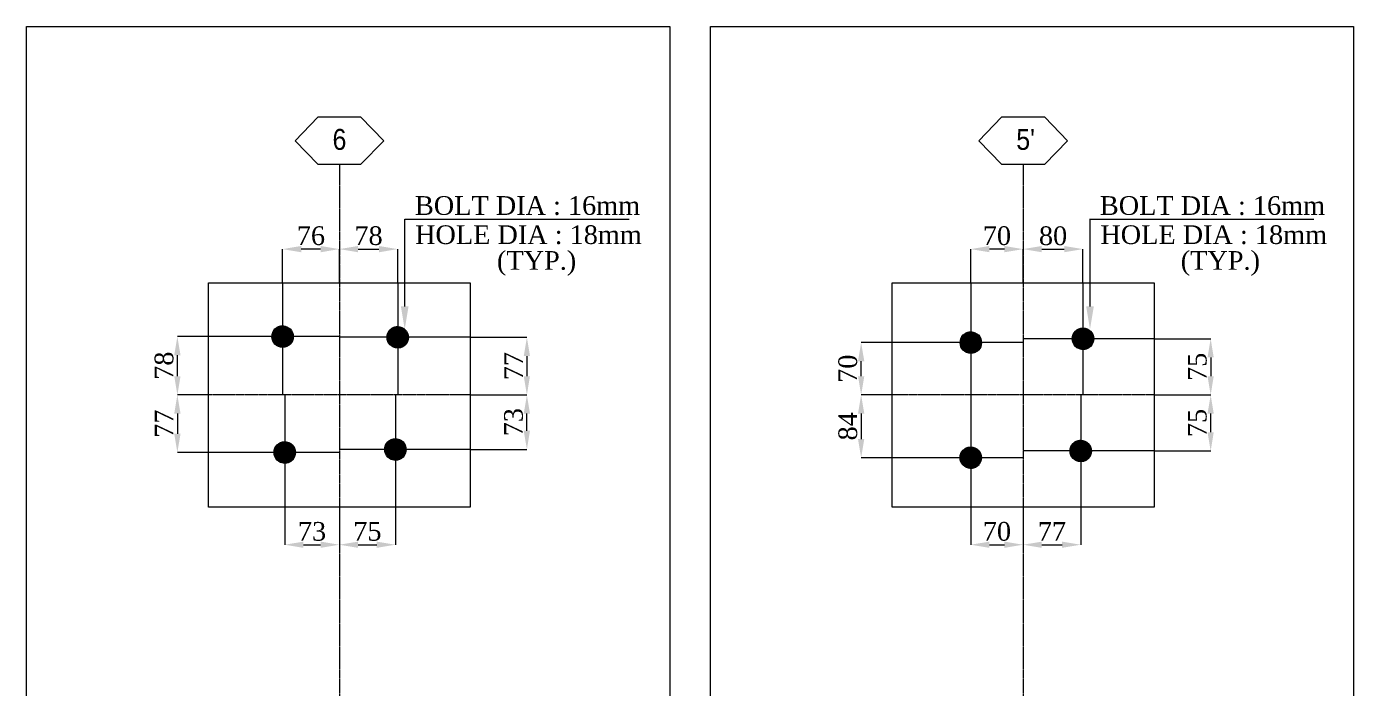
# Model space of a CAD drawing. Header units: millimetres. Extents: x 0 to 13151789, y -1482478 to 0.
# Drawn here: x 12595301 to 12597075, y -1357373 to -1356488 of the extents above; entities that cross this region are included whole.
import ezdxf

# ---------------------------------------------------------------- set-up
doc = ezdxf.new("R2010")
doc.units = ezdxf.units.MM
doc.header["$LTSCALE"] = 0.4
doc.header["$MEASUREMENT"] = 0
doc.header["$PDMODE"] = 66
doc.linetypes.add('CENTER', pattern=[2, 1.25, -0.25, 0.25, -0.25])
doc.linetypes.add('XKITLINE03', pattern=[6, 3, -1, 1, -1])
doc.layers.get('Defpoints').update_dxf_attribs({"lineweight": 0})
for name, color, linetype, lineweight in [('Bolt', 255, 'Continuous', 0), ('Grid', 202, 'CENTER', 0), ('HATCH', 8, 'Continuous', 0), ('Layer 1', 7, 'Continuous', 0), ('Other object type', 1, 'Continuous', 0), ('TEXT', 7, 'Continuous', 0)]:
    doc.layers.add(name, color=color, linetype=linetype, lineweight=lineweight)
doc.styles.add('ARIAL_', font='arial.ttf')
doc.styles.add('style2', font='ARIALN.TTF')
doc.styles.add('TNROMAN', font='times.ttf')
doc.dimstyles.new('shahid', dxfattribs={"dimtxt": 37.0005, "dimasz": 20, "dimexe": 8, "dimexo": 10, "dimgap": 5, "dimtad": 3, "dimdec": 0, "dimrnd": 1, "dimzin": 0, "dimdsep": 46, "dimtxsty": 'style2', "dimcen": 0.09, "dimclrt": 1, "dimadec": 0, "dimazin": 0, "dimtfac": 1, "dimtdec": 0, "dimtix": 1, "dimtmove": 1, "dimatfit": 3, "dimfxl": 1, "dimtolj": 1, "dimtzin": 0, "dimlwd": 5, "dimlwe": 5, "dimarcsym": 0})

# ---------------------------------------------------------------- blocks, each defined once
blk = doc.blocks.new('*D335')
at = {"layer": 'Defpoints', "color": 0, "linetype": 'ByBlock', "lineweight": 0, "ltscale": 0.0025, "transparency": 16777216}
for p in [(12595643.6, -1356785.4), (12595643.6, -1356830.3), (12595719.6, -1356830.3)]:
    blk.add_point(p, dxfattribs=at)
at = {"layer": 'Layer 1', "color": 8, "linetype": 'ByBlock', "lineweight": 5, "ltscale": 0.0025, "transparency": 16777216}
for p, q in [((12595643.6, -1356830.3), (12595643.6, -1356785.4)), ((12595694.6, -1356785.4), (12595668.6, -1356785.4)), ((12595719.6, -1356830.3), (12595719.6, -1356785.4))]:
    blk.add_line(p, q, dxfattribs=at)
at = {"layer": 'Layer 1', "color": 8, "linetype": 'ByBlock', "lineweight": 0, "ltscale": 0.0025, "transparency": 16777216}
for points in [[(12595668.6, -1356781.2), (12595668.6, -1356789.6), (12595643.6, -1356785.4)], [(12595694.6, -1356781.2), (12595694.6, -1356789.6), (12595719.6, -1356785.4)]]:
    blk.add_solid(points, dxfattribs=at)
at = {"layer": 'Layer 1', "color": 2, "linetype": 'ByBlock', "lineweight": 0, "ltscale": 0.0025, "transparency": 16777216, "insert": (12595681.6, -1356767.6), "char_height": 25, "attachment_point": 5, "style": 'TNROMAN'}
blk.add_mtext('\\A1;76', dxfattribs=at)
blk = doc.blocks.new('*D333')
at = {"layer": 'Defpoints', "color": 0, "linetype": 'ByBlock', "lineweight": 0, "ltscale": 0.0025, "transparency": 16777216}
for p in [(12595797.6, -1356785.4), (12595719.6, -1356830.3), (12595797.6, -1356830.3)]:
    blk.add_point(p, dxfattribs=at)
at = {"layer": 'Layer 1', "color": 8, "linetype": 'ByBlock', "lineweight": 5, "ltscale": 0.0025, "transparency": 16777216}
for p, q in [((12595719.6, -1356830.3), (12595719.6, -1356785.4)), ((12595744.6, -1356785.4), (12595772.6, -1356785.4)), ((12595797.6, -1356830.3), (12595797.6, -1356785.4))]:
    blk.add_line(p, q, dxfattribs=at)
at = {"layer": 'Layer 1', "color": 8, "linetype": 'ByBlock', "lineweight": 0, "ltscale": 0.0025, "transparency": 16777216}
for points in [[(12595744.6, -1356781.2), (12595744.6, -1356789.6), (12595719.6, -1356785.4)], [(12595772.6, -1356781.2), (12595772.6, -1356789.6), (12595797.6, -1356785.4)]]:
    blk.add_solid(points, dxfattribs=at)
at = {"layer": 'Layer 1', "color": 2, "linetype": 'ByBlock', "lineweight": 0, "ltscale": 0.0025, "transparency": 16777216, "insert": (12595758.6, -1356767.6), "char_height": 25, "attachment_point": 5, "style": 'TNROMAN'}
blk.add_mtext('\\A1;78', dxfattribs=at)
blk = doc.blocks.new('*D336')
at = {"layer": 'Defpoints', "color": 0, "linetype": 'ByBlock', "lineweight": 0, "ltscale": 0.0025, "transparency": 16777216}
for p in [(12595894.6, -1356903.3), (12595894.6, -1356980.3), (12595970.3, -1356980.3)]:
    blk.add_point(p, dxfattribs=at)
at = {"layer": 'Layer 1', "color": 8, "linetype": 'ByBlock', "lineweight": 5, "ltscale": 0.0025, "transparency": 16777216}
for p, q in [((12595894.6, -1356903.3), (12595970.3, -1356903.3)), ((12595970.3, -1356928.3), (12595970.3, -1356955.3)), ((12595894.6, -1356980.3), (12595970.3, -1356980.3))]:
    blk.add_line(p, q, dxfattribs=at)
at = {"layer": 'Layer 1', "color": 8, "linetype": 'ByBlock', "lineweight": 0, "ltscale": 0.0025, "transparency": 16777216}
for points in [[(12595966.1, -1356928.3), (12595974.4, -1356928.3), (12595970.3, -1356903.3)], [(12595966.1, -1356955.3), (12595974.4, -1356955.3), (12595970.3, -1356980.3)]]:
    blk.add_solid(points, dxfattribs=at)
at = {"layer": 'Layer 1', "color": 2, "linetype": 'ByBlock', "lineweight": 0, "ltscale": 0.0025, "transparency": 16777216, "insert": (12595952.5, -1356941.8), "char_height": 25, "attachment_point": 5, "rotation": 90, "style": 'TNROMAN'}
blk.add_mtext('\\A1;77', dxfattribs=at)
blk = doc.blocks.new('*D334')
at = {"layer": 'Defpoints', "color": 0, "linetype": 'ByBlock', "lineweight": 0, "ltscale": 0.0025, "transparency": 16777216}
for p in [(12595894.6, -1356980.3), (12595970.3, -1356980.3), (12595894.6, -1357053.3)]:
    blk.add_point(p, dxfattribs=at)
at = {"layer": 'Layer 1', "color": 8, "linetype": 'ByBlock', "lineweight": 5, "ltscale": 0.0025, "transparency": 16777216}
for p, q in [((12595894.6, -1356980.3), (12595970.3, -1356980.3)), ((12595970.3, -1357028.3), (12595970.3, -1357005.3)), ((12595894.6, -1357053.3), (12595970.3, -1357053.3))]:
    blk.add_line(p, q, dxfattribs=at)
at = {"layer": 'Layer 1', "color": 8, "linetype": 'ByBlock', "lineweight": 0, "ltscale": 0.0025, "transparency": 16777216}
for points in [[(12595966.1, -1357005.3), (12595974.4, -1357005.3), (12595970.3, -1356980.3)], [(12595966.1, -1357028.3), (12595974.4, -1357028.3), (12595970.3, -1357053.3)]]:
    blk.add_solid(points, dxfattribs=at)
at = {"layer": 'Layer 1', "color": 2, "linetype": 'ByBlock', "lineweight": 0, "ltscale": 0.0025, "transparency": 16777216, "insert": (12595952.5, -1357016.8), "char_height": 25, "attachment_point": 5, "rotation": 90, "style": 'TNROMAN'}
blk.add_mtext('\\A1;73', dxfattribs=at)
blk = doc.blocks.new('*D340')
at = {"layer": 'Defpoints', "color": 0, "linetype": 'ByBlock', "lineweight": 0, "ltscale": 0.0025, "transparency": 16777216}
for p in [(12595719.6, -1357130.3), (12595794.6, -1357130.3), (12595794.6, -1357180.6)]:
    blk.add_point(p, dxfattribs=at)
at = {"layer": 'Layer 1', "color": 8, "linetype": 'ByBlock', "lineweight": 5, "ltscale": 0.0025, "transparency": 16777216}
for p, q in [((12595719.6, -1357130.3), (12595719.6, -1357180.6)), ((12595794.6, -1357130.3), (12595794.6, -1357180.6)), ((12595744.6, -1357180.6), (12595769.6, -1357180.6))]:
    blk.add_line(p, q, dxfattribs=at)
at = {"layer": 'Layer 1', "color": 8, "linetype": 'ByBlock', "lineweight": 0, "ltscale": 0.0025, "transparency": 16777216}
for points in [[(12595744.6, -1357176.5), (12595744.6, -1357184.8), (12595719.6, -1357180.6)], [(12595769.6, -1357176.5), (12595769.6, -1357184.8), (12595794.6, -1357180.6)]]:
    blk.add_solid(points, dxfattribs=at)
at = {"layer": 'Layer 1', "color": 2, "linetype": 'ByBlock', "lineweight": 0, "ltscale": 0.0025, "transparency": 16777216, "insert": (12595757.1, -1357162.9), "char_height": 25, "attachment_point": 5, "style": 'TNROMAN'}
blk.add_mtext('\\A1;75', dxfattribs=at)
blk = doc.blocks.new('*D341')
at = {"layer": 'Defpoints', "color": 0, "linetype": 'ByBlock', "lineweight": 0, "ltscale": 0.0025, "transparency": 16777216}
for p in [(12595503.1, -1356902.3), (12595544.6, -1356902.3), (12595544.6, -1356980.3)]:
    blk.add_point(p, dxfattribs=at)
at = {"layer": 'Layer 1', "color": 8, "linetype": 'ByBlock', "lineweight": 5, "ltscale": 0.0025, "transparency": 16777216}
for p, q in [((12595544.6, -1356902.3), (12595503.1, -1356902.3)), ((12595503.1, -1356955.3), (12595503.1, -1356927.3)), ((12595544.6, -1356980.3), (12595503.1, -1356980.3))]:
    blk.add_line(p, q, dxfattribs=at)
at = {"layer": 'Layer 1', "color": 8, "linetype": 'ByBlock', "lineweight": 0, "ltscale": 0.0025, "transparency": 16777216}
for points in [[(12595498.9, -1356927.3), (12595507.3, -1356927.3), (12595503.1, -1356902.3)], [(12595498.9, -1356955.3), (12595507.3, -1356955.3), (12595503.1, -1356980.3)]]:
    blk.add_solid(points, dxfattribs=at)
at = {"layer": 'Layer 1', "color": 2, "linetype": 'ByBlock', "lineweight": 0, "ltscale": 0.0025, "transparency": 16777216, "insert": (12595485.4, -1356941.3), "char_height": 25, "attachment_point": 5, "rotation": 90, "style": 'TNROMAN'}
blk.add_mtext('\\A1;78', dxfattribs=at)
blk = doc.blocks.new('*D342')
at = {"layer": 'Defpoints', "color": 0, "lineweight": 0, "transparency": 16777216}
for p in [(12595544.6, -1356980.3), (12595503.1, -1357057.3), (12595544.6, -1357057.3)]:
    blk.add_point(p, dxfattribs=at)
at = {"layer": 'Layer 1', "color": 8, "lineweight": 5, "transparency": 16777216}
for p, q in [((12595544.6, -1356980.3), (12595503.1, -1356980.3)), ((12595503.1, -1357005.3), (12595503.1, -1357032.3)), ((12595544.6, -1357057.3), (12595503.1, -1357057.3))]:
    blk.add_line(p, q, dxfattribs=at)
at = {"layer": 'Layer 1', "color": 8, "lineweight": 0, "transparency": 16777216}
for points in [[(12595498.9, -1357005.3), (12595507.3, -1357005.3), (12595503.1, -1356980.3)], [(12595498.9, -1357032.3), (12595507.3, -1357032.3), (12595503.1, -1357057.3)]]:
    blk.add_solid(points, dxfattribs=at)
at = {"layer": 'Layer 1', "color": 2, "lineweight": 0, "transparency": 16777216, "insert": (12595485.4, -1357018.8), "char_height": 25, "attachment_point": 5, "rotation": 90, "style": 'TNROMAN'}
blk.add_mtext('\\A1;77', dxfattribs=at)
blk = doc.blocks.new('*D343')
at = {"layer": 'Defpoints', "color": 0, "linetype": 'ByBlock', "lineweight": 0, "ltscale": 0.0025, "transparency": 16777216}
for p in [(12595646.6, -1357130.3), (12595719.6, -1357130.3), (12595719.6, -1357180.6)]:
    blk.add_point(p, dxfattribs=at)
at = {"layer": 'Layer 1', "color": 8, "linetype": 'ByBlock', "lineweight": 5, "ltscale": 0.0025, "transparency": 16777216}
for p, q in [((12595646.6, -1357130.3), (12595646.6, -1357180.6)), ((12595719.6, -1357130.3), (12595719.6, -1357180.6)), ((12595671.6, -1357180.6), (12595694.6, -1357180.6))]:
    blk.add_line(p, q, dxfattribs=at)
at = {"layer": 'Layer 1', "color": 8, "linetype": 'ByBlock', "lineweight": 0, "ltscale": 0.0025, "transparency": 16777216}
for points in [[(12595671.6, -1357176.5), (12595671.6, -1357184.8), (12595646.6, -1357180.6)], [(12595694.6, -1357176.5), (12595694.6, -1357184.8), (12595719.6, -1357180.6)]]:
    blk.add_solid(points, dxfattribs=at)
at = {"layer": 'Layer 1', "color": 2, "linetype": 'ByBlock', "lineweight": 0, "ltscale": 0.0025, "transparency": 16777216, "insert": (12595683.1, -1357162.9), "char_height": 25, "attachment_point": 5, "style": 'TNROMAN'}
blk.add_mtext('\\A1;73', dxfattribs=at)
blk = doc.blocks.new('*D357')
at = {"layer": 'Defpoints', "color": 0, "linetype": 'ByBlock', "lineweight": 0, "ltscale": 0.0025, "transparency": 16777216}
for p in [(12596563.6, -1356785.4), (12596563.6, -1356830.3), (12596633.6, -1356830.3)]:
    blk.add_point(p, dxfattribs=at)
at = {"layer": 'Layer 1', "color": 8, "linetype": 'ByBlock', "lineweight": 5, "ltscale": 0.0025, "transparency": 16777216}
for p, q in [((12596563.6, -1356830.3), (12596563.6, -1356785.4)), ((12596608.6, -1356785.4), (12596588.6, -1356785.4)), ((12596633.6, -1356830.3), (12596633.6, -1356785.4))]:
    blk.add_line(p, q, dxfattribs=at)
at = {"layer": 'Layer 1', "color": 8, "linetype": 'ByBlock', "lineweight": 0, "ltscale": 0.0025, "transparency": 16777216}
for points in [[(12596588.6, -1356781.2), (12596588.6, -1356789.6), (12596563.6, -1356785.4)], [(12596608.6, -1356781.2), (12596608.6, -1356789.6), (12596633.6, -1356785.4)]]:
    blk.add_solid(points, dxfattribs=at)
at = {"layer": 'Layer 1', "color": 2, "linetype": 'ByBlock', "lineweight": 0, "ltscale": 0.0025, "transparency": 16777216, "insert": (12596598.6, -1356767.6), "char_height": 25, "attachment_point": 5, "style": 'TNROMAN'}
blk.add_mtext('\\A1;70', dxfattribs=at)
blk = doc.blocks.new('*D358')
at = {"layer": 'Defpoints', "color": 0, "linetype": 'ByBlock', "lineweight": 0, "ltscale": 0.0025, "transparency": 16777216}
for p in [(12596713.6, -1356785.4), (12596633.6, -1356830.3), (12596713.6, -1356830.3)]:
    blk.add_point(p, dxfattribs=at)
at = {"layer": 'Layer 1', "color": 8, "linetype": 'ByBlock', "lineweight": 5, "ltscale": 0.0025, "transparency": 16777216}
for p, q in [((12596633.6, -1356830.3), (12596633.6, -1356785.4)), ((12596658.6, -1356785.4), (12596688.6, -1356785.4)), ((12596713.6, -1356830.3), (12596713.6, -1356785.4))]:
    blk.add_line(p, q, dxfattribs=at)
at = {"layer": 'Layer 1', "color": 8, "linetype": 'ByBlock', "lineweight": 0, "ltscale": 0.0025, "transparency": 16777216}
for points in [[(12596658.6, -1356781.2), (12596658.6, -1356789.6), (12596633.6, -1356785.4)], [(12596688.6, -1356781.2), (12596688.6, -1356789.6), (12596713.6, -1356785.4)]]:
    blk.add_solid(points, dxfattribs=at)
at = {"layer": 'Layer 1', "color": 2, "linetype": 'ByBlock', "lineweight": 0, "ltscale": 0.0025, "transparency": 16777216, "insert": (12596673.6, -1356767.7), "char_height": 25, "attachment_point": 5, "style": 'TNROMAN'}
blk.add_mtext('\\A1;80', dxfattribs=at)
blk = doc.blocks.new('*D365')
at = {"layer": 'Defpoints', "color": 0, "linetype": 'ByBlock', "lineweight": 0, "ltscale": 0.0025, "transparency": 16777216}
for p in [(12596808.6, -1356905.3), (12596808.6, -1356980.3), (12596884.3, -1356980.3)]:
    blk.add_point(p, dxfattribs=at)
at = {"layer": 'Layer 1', "color": 8, "linetype": 'ByBlock', "lineweight": 5, "ltscale": 0.0025, "transparency": 16777216}
for p, q in [((12596808.6, -1356905.3), (12596884.3, -1356905.3)), ((12596884.3, -1356930.3), (12596884.3, -1356955.3)), ((12596808.6, -1356980.3), (12596884.3, -1356980.3))]:
    blk.add_line(p, q, dxfattribs=at)
at = {"layer": 'Layer 1', "color": 8, "linetype": 'ByBlock', "lineweight": 0, "ltscale": 0.0025, "transparency": 16777216}
for points in [[(12596880.1, -1356930.3), (12596888.4, -1356930.3), (12596884.3, -1356905.3)], [(12596880.1, -1356955.3), (12596888.4, -1356955.3), (12596884.3, -1356980.3)]]:
    blk.add_solid(points, dxfattribs=at)
at = {"layer": 'Layer 1', "color": 2, "linetype": 'ByBlock', "lineweight": 0, "ltscale": 0.0025, "transparency": 16777216, "insert": (12596866.5, -1356942.8), "char_height": 25, "attachment_point": 5, "rotation": 90, "style": 'TNROMAN'}
blk.add_mtext('\\A1;75', dxfattribs=at)
blk = doc.blocks.new('*D359')
at = {"layer": 'Defpoints', "color": 0, "linetype": 'ByBlock', "lineweight": 0, "ltscale": 0.0025, "transparency": 16777216}
for p in [(12596808.6, -1356980.3), (12596884.3, -1356980.3), (12596808.6, -1357055.3)]:
    blk.add_point(p, dxfattribs=at)
at = {"layer": 'Layer 1', "color": 8, "linetype": 'ByBlock', "lineweight": 5, "ltscale": 0.0025, "transparency": 16777216}
for p, q in [((12596808.6, -1356980.3), (12596884.3, -1356980.3)), ((12596884.3, -1357030.3), (12596884.3, -1357005.3)), ((12596808.6, -1357055.3), (12596884.3, -1357055.3))]:
    blk.add_line(p, q, dxfattribs=at)
at = {"layer": 'Layer 1', "color": 8, "linetype": 'ByBlock', "lineweight": 0, "ltscale": 0.0025, "transparency": 16777216}
for points in [[(12596880.1, -1357005.3), (12596888.4, -1357005.3), (12596884.3, -1356980.3)], [(12596880.1, -1357030.3), (12596888.4, -1357030.3), (12596884.3, -1357055.3)]]:
    blk.add_solid(points, dxfattribs=at)
at = {"layer": 'Layer 1', "color": 2, "linetype": 'ByBlock', "lineweight": 0, "ltscale": 0.0025, "transparency": 16777216, "insert": (12596866.5, -1357017.8), "char_height": 25, "attachment_point": 5, "rotation": 90, "style": 'TNROMAN'}
blk.add_mtext('\\A1;75', dxfattribs=at)
blk = doc.blocks.new('*D356')
at = {"layer": 'Defpoints', "color": 0, "linetype": 'ByBlock', "lineweight": 0, "ltscale": 0.0025, "transparency": 16777216}
for p in [(12596633.6, -1357130.3), (12596710.6, -1357130.3), (12596710.6, -1357180.6)]:
    blk.add_point(p, dxfattribs=at)
at = {"layer": 'Layer 1', "color": 8, "linetype": 'ByBlock', "lineweight": 5, "ltscale": 0.0025, "transparency": 16777216}
for p, q in [((12596633.6, -1357130.3), (12596633.6, -1357180.6)), ((12596710.6, -1357130.3), (12596710.6, -1357180.6)), ((12596658.6, -1357180.6), (12596685.6, -1357180.6))]:
    blk.add_line(p, q, dxfattribs=at)
at = {"layer": 'Layer 1', "color": 8, "linetype": 'ByBlock', "lineweight": 0, "ltscale": 0.0025, "transparency": 16777216}
for points in [[(12596658.6, -1357176.5), (12596658.6, -1357184.8), (12596633.6, -1357180.6)], [(12596685.6, -1357176.5), (12596685.6, -1357184.8), (12596710.6, -1357180.6)]]:
    blk.add_solid(points, dxfattribs=at)
at = {"layer": 'Layer 1', "color": 2, "linetype": 'ByBlock', "lineweight": 0, "ltscale": 0.0025, "transparency": 16777216, "insert": (12596672.1, -1357162.9), "char_height": 25, "attachment_point": 5, "style": 'TNROMAN'}
blk.add_mtext('\\A1;77', dxfattribs=at)
blk = doc.blocks.new('*D364')
at = {"layer": 'Defpoints', "color": 0, "linetype": 'ByBlock', "lineweight": 0, "ltscale": 0.0025, "transparency": 16777216}
for p in [(12596417.1, -1356910.3), (12596458.6, -1356910.3), (12596458.6, -1356980.3)]:
    blk.add_point(p, dxfattribs=at)
at = {"layer": 'Layer 1', "color": 8, "linetype": 'ByBlock', "lineweight": 5, "ltscale": 0.0025, "transparency": 16777216}
for p, q in [((12596458.6, -1356910.3), (12596417.1, -1356910.3)), ((12596417.1, -1356955.3), (12596417.1, -1356935.3)), ((12596458.6, -1356980.3), (12596417.1, -1356980.3))]:
    blk.add_line(p, q, dxfattribs=at)
at = {"layer": 'Layer 1', "color": 8, "linetype": 'ByBlock', "lineweight": 0, "ltscale": 0.0025, "transparency": 16777216}
for points in [[(12596412.9, -1356935.3), (12596421.3, -1356935.3), (12596417.1, -1356910.3)], [(12596412.9, -1356955.3), (12596421.3, -1356955.3), (12596417.1, -1356980.3)]]:
    blk.add_solid(points, dxfattribs=at)
at = {"layer": 'Layer 1', "color": 2, "linetype": 'ByBlock', "lineweight": 0, "ltscale": 0.0025, "transparency": 16777216, "insert": (12596399.3, -1356945.3), "char_height": 25, "attachment_point": 5, "rotation": 90, "style": 'TNROMAN'}
blk.add_mtext('\\A1;70', dxfattribs=at)
blk = doc.blocks.new('*D366')
at = {"layer": 'Defpoints', "color": 0, "lineweight": 0, "transparency": 16777216}
for p in [(12596458.6, -1356980.3), (12596417.1, -1357064.3), (12596458.6, -1357064.3)]:
    blk.add_point(p, dxfattribs=at)
at = {"layer": 'Layer 1', "color": 8, "lineweight": 5, "transparency": 16777216}
for p, q in [((12596458.6, -1356980.3), (12596417.1, -1356980.3)), ((12596417.1, -1357005.3), (12596417.1, -1357039.3)), ((12596458.6, -1357064.3), (12596417.1, -1357064.3))]:
    blk.add_line(p, q, dxfattribs=at)
at = {"layer": 'Layer 1', "color": 8, "lineweight": 0, "transparency": 16777216}
for points in [[(12596412.9, -1357005.3), (12596421.3, -1357005.3), (12596417.1, -1356980.3)], [(12596412.9, -1357039.3), (12596421.3, -1357039.3), (12596417.1, -1357064.3)]]:
    blk.add_solid(points, dxfattribs=at)
at = {"layer": 'Layer 1', "color": 2, "lineweight": 0, "transparency": 16777216, "insert": (12596399.4, -1357022.3), "char_height": 25, "attachment_point": 5, "rotation": 90, "style": 'TNROMAN'}
blk.add_mtext('\\A1;84', dxfattribs=at)
blk = doc.blocks.new('*D367')
at = {"layer": 'Defpoints', "color": 0, "linetype": 'ByBlock', "lineweight": 0, "ltscale": 0.0025, "transparency": 16777216}
for p in [(12596563.6, -1357130.3), (12596633.6, -1357130.3), (12596633.6, -1357180.6)]:
    blk.add_point(p, dxfattribs=at)
at = {"layer": 'Layer 1', "color": 8, "linetype": 'ByBlock', "lineweight": 5, "ltscale": 0.0025, "transparency": 16777216}
for p, q in [((12596563.6, -1357130.3), (12596563.6, -1357180.6)), ((12596633.6, -1357130.3), (12596633.6, -1357180.6)), ((12596588.6, -1357180.6), (12596608.6, -1357180.6))]:
    blk.add_line(p, q, dxfattribs=at)
at = {"layer": 'Layer 1', "color": 8, "linetype": 'ByBlock', "lineweight": 0, "ltscale": 0.0025, "transparency": 16777216}
for points in [[(12596588.6, -1357176.5), (12596588.6, -1357184.8), (12596563.6, -1357180.6)], [(12596608.6, -1357176.5), (12596608.6, -1357184.8), (12596633.6, -1357180.6)]]:
    blk.add_solid(points, dxfattribs=at)
at = {"layer": 'Layer 1', "color": 2, "linetype": 'ByBlock', "lineweight": 0, "ltscale": 0.0025, "transparency": 16777216, "insert": (12596598.6, -1357162.9), "char_height": 25, "attachment_point": 5, "style": 'TNROMAN'}
blk.add_mtext('\\A1;70', dxfattribs=at)

msp = doc.modelspace()

# ---------------------------------------------------------------- hatches: boundary and pattern name
at = {"layer": 'HATCH', "lineweight": 0}
h = msp.add_hatch(dxfattribs=at)
h.set_pattern_fill('ANSI31', color=8)
h.set_pattern_definition([(45, (4993370.24407, -2043202.36842), (-0.0883883476483, 0.0883883476483), [])])
h.paths.add_polyline_path([(12595658, -1356902.3, -1), (12595629.4, -1356902.3, -1)])
h = msp.add_hatch(dxfattribs=at)
h.set_pattern_fill('ANSI31', color=8)
h.set_pattern_definition([(45, (4993374.20907, -2043203.36842), (-0.0883883476483, 0.0883883476483), [])])
h.paths.add_polyline_path([(12595783.3, -1356903.3, 1), (12595811.9, -1356903.3, 1)])
h = msp.add_hatch(dxfattribs=at)
h.set_pattern_fill('ANSI31', color=8)
h.set_pattern_definition([(45, (4994290.23637, -2043210.36842), (-0.0883883476483, 0.0883883476483), [])])
h.paths.add_polyline_path([(12596578, -1356910.3, -1), (12596549.4, -1356910.3, -1)])
h = msp.add_hatch(dxfattribs=at)
h.set_pattern_fill('ANSI31', color=8)
h.set_pattern_definition([(45, (4994290.20136, -2043205.36842), (-0.0883883476483, 0.0883883476483), [])])
h.paths.add_polyline_path([(12596699.3, -1356905.3, 1), (12596727.9, -1356905.3, 1)])
h = msp.add_hatch(dxfattribs=at)
h.set_pattern_fill('ANSI31', color=8)
h.set_pattern_definition([(45, (4993373.20907, -2043357.36842), (-0.0883883476483, 0.0883883476483), [])])
h.paths.add_polyline_path([(12595660.9, -1357057.3, -1), (12595632.3, -1357057.3, -1)])
h = msp.add_hatch(dxfattribs=at)
h.set_pattern_fill('ANSI31', color=8)
h.set_pattern_definition([(45, (4993371.20907, -2043353.36842), (-0.0883883476483, 0.0883883476483), [])])
h.paths.add_polyline_path([(12595780.3, -1357053.3, 1), (12595808.9, -1357053.3, 1)])
h = msp.add_hatch(dxfattribs=at)
h.set_pattern_fill('ANSI31', color=8)
h.set_pattern_definition([(45, (4994287.20136, -2043355.36842), (-0.0883883476483, 0.0883883476483), [])])
h.paths.add_polyline_path([(12596696.3, -1357055.3, 1), (12596724.9, -1357055.3, 1)])
h = msp.add_hatch(dxfattribs=at)
h.set_pattern_fill('ANSI31', color=8)
h.set_pattern_definition([(45, (4994290.20136, -2043364.36842), (-0.0883883476483, 0.0883883476483), [])])
h.paths.add_polyline_path([(12596577.9, -1357064.3, -1), (12596549.3, -1357064.3, -1)])

# ---------------------------------------------------------------- linework, layer by layer
at = {"layer": 'Bolt', "lineweight": 0, "ltscale": 20}
for points in [[(12595801.9, -1356861.9), (12595807, -1356892.5), (12595812.1, -1356861.9)], [(12596717.9, -1356861.9), (12596723, -1356892.5), (12596728.1, -1356861.9)]]:
    msp.add_solid(points, dxfattribs=at)
at = {"layer": 'Grid', "linetype": 'XKITLINE03', "lineweight": 0}
for p, q in [((12595719.6, -1356671.7), (12595719.6, -1357937.6)), ((12596633.6, -1356671.7), (12596633.6, -1357937.6)), ((12595894.6, -1356980.3), (12595544.6, -1356980.3)), ((12596808.6, -1356980.3), (12596458.6, -1356980.3))]:
    msp.add_line(p, q, dxfattribs=at)
at = {"layer": 'Grid', "linetype": 'XKITLINE03', "lineweight": 0, "ltscale": 350}
for points in [[(12595690.8, -1356671.7), (12595748.5, -1356671.7), (12595778.9, -1356640.5), (12595748.5, -1356608.9), (12595690.8, -1356608.9), (12595660.4, -1356640.5)], [(12596604.8, -1356671.7), (12596662.5, -1356671.7), (12596692.9, -1356640.5), (12596662.5, -1356608.9), (12596604.8, -1356608.9), (12596574.3, -1356640.5)]]:
    msp.add_lwpolyline(points, close=True, dxfattribs=at)
at = {"layer": 'Layer 1', "linetype": 'ByBlock', "lineweight": 0, "ltscale": 0.0025}
for points in [[(12595894.6, -1357130.3), (12595544.6, -1357130.3), (12595544.6, -1356830.3), (12595894.6, -1356830.3)], [(12596808.6, -1357130.3), (12596458.6, -1357130.3), (12596458.6, -1356830.3), (12596808.6, -1356830.3)]]:
    msp.add_lwpolyline(points, close=True, dxfattribs=at)
at = {"layer": 'Other object type', "color": 241, "lineweight": 0}
for p, q in [((12595643.6, -1356830.3), (12595643.6, -1356980.3)), ((12595797.6, -1356830.3), (12595797.6, -1356980.3)), ((12596563.6, -1356830.3), (12596563.6, -1356980.3)), ((12596713.6, -1356830.3), (12596713.6, -1356980.3)), ((12595719.6, -1356902.3), (12595544.6, -1356902.3)), ((12595894.6, -1356903.3), (12595719.6, -1356903.3)), ((12596808.6, -1356905.3), (12596633.6, -1356905.3)), ((12596633.6, -1356910.3), (12596458.6, -1356910.3)), ((12595646.6, -1356980.3), (12595646.6, -1357130.3)), ((12595794.6, -1356980), (12595794.6, -1357130)), ((12596563.6, -1356980.3), (12596563.6, -1357130.3)), ((12596710.6, -1356980), (12596710.6, -1357130)), ((12595719.6, -1357057.3), (12595544.6, -1357057.3)), ((12595894.6, -1357053.3), (12595719.6, -1357053.3)), ((12596633.6, -1357064.3), (12596458.6, -1357064.3)), ((12596808.6, -1357055.3), (12596633.6, -1357055.3))]:
    msp.add_line(p, q, dxfattribs=at)
for points in [[(12595301.5, -1356487.8), (12596161.2, -1356487.8), (12596161.2, -1358363.4), (12595301.5, -1358363.4)], [(12596215.5, -1356487.8), (12597075.2, -1356487.8), (12597075.2, -1358363.4), (12596215.5, -1358363.4)]]:
    msp.add_lwpolyline(points, close=True, dxfattribs=at)
at = {"layer": 'Other object type', "color": 8, "lineweight": 0}
for centre in [(12595643.7, -1356902.3), (12595797.6, -1356903.3), (12596563.7, -1356910.3), (12596713.6, -1356905.3), (12595646.6, -1357057.3), (12595794.6, -1357053.3), (12596710.6, -1357055.3), (12596563.6, -1357064.3)]:
    msp.add_circle(centre, 14.3, dxfattribs=at)
at = {"layer": 'TEXT', "lineweight": 0}
for p, q in [((12595807, -1356745.4), (12596106.9, -1356745.4)), ((12595807, -1356861.9), (12595807, -1356745.4)), ((12596722.5, -1356745.4), (12597022.4, -1356745.4)), ((12596723, -1356861.9), (12596723, -1356745.4))]:
    msp.add_line(p, q, dxfattribs=at)

# ---------------------------------------------------------------- texts
at = {"layer": 'Grid', "color": 2, "lineweight": 0, "style": 'ARIAL_', "width": 0.85}
for s, p in [('6', (12595710.5, -1356652.7)), ("5'", (12596624.5, -1356652.7))]:
    msp.add_text(s, height=28, dxfattribs=at).set_placement(p)
at = {"layer": 'TEXT', "lineweight": 0, "style": 'TNROMAN'}
for s, p in [('BOLT DIA : 16mm ', (12595820.7, -1356739.6)), ('BOLT DIA : 16mm ', (12596736.2, -1356739.6)), ('HOLE DIA : 18mm', (12595820.8, -1356778.6)), ('HOLE DIA : 18mm', (12596736.8, -1356778.6)), ('(TYP.)', (12595930.3, -1356813)), ('(TYP.)', (12596844.3, -1356813))]:
    msp.add_text(s, height=25, dxfattribs=at).set_placement(p)

# ---------------------------------------------------------------- dimensions: what is measured, and where the dimension line sits
at = {"layer": 'Layer 1', "linetype": 'ByBlock', "lineweight": 0, "ltscale": 0.0025}
for base, p1, p2, angle, picture, middle in [((12595643.6, -1356785.4), (12595719.6, -1356830.3), (12595643.6, -1356830.3), 180, '*D335', (12595681.6, -1356767.6)), ((12596563.6, -1356785.4), (12596633.6, -1356830.3), (12596563.6, -1356830.3), 180, '*D357', (12596598.6, -1356767.6)), ((12595503.1, -1356902.3), (12595544.6, -1356980.3), (12595544.6, -1356902.3), 90, '*D341', (12595485.4, -1356941.3)), ((12595970.3, -1356980.3), (12595894.6, -1356903.3), (12595894.6, -1356980.3), 90, '*D336', (12595952.5, -1356941.8)), ((12596884.3, -1356980.3), (12596808.6, -1356905.3), (12596808.6, -1356980.3), 90, '*D365', (12596866.5, -1356942.8)), ((12596417.1, -1356910.3), (12596458.6, -1356980.3), (12596458.6, -1356910.3), 90, '*D364', (12596399.3, -1356945.3)), ((12595970.3, -1356980.3), (12595894.6, -1357053.3), (12595894.6, -1356980.3), 270, '*D334', (12595952.5, -1357016.8)), ((12596884.3, -1356980.3), (12596808.6, -1357055.3), (12596808.6, -1356980.3), 270, '*D359', (12596866.5, -1357017.8))]:
    dim = msp.add_linear_dim(base=base, p1=p1, p2=p2, angle=angle, dimstyle='shahid', override={"dimtxt": 25, "dimasz": 25, "dimexe": 0, "dimexo": 0, "dimtxsty": 'TNROMAN', "dimclrd": 8, "dimclre": 8, "dimclrt": 2}, dxfattribs=at)
    dim.commit()
    dim.dimension.update_dxf_attribs({"geometry": picture, "text_midpoint": middle})
for base, p1, p2, picture, middle in [((12595797.6, -1356785.4), (12595719.6, -1356830.3), (12595797.6, -1356830.3), '*D333', (12595758.6, -1356767.6)), ((12596713.6, -1356785.4), (12596633.6, -1356830.3), (12596713.6, -1356830.3), '*D358', (12596673.6, -1356767.7)), ((12595719.6, -1357180.6), (12595646.6, -1357130.3), (12595719.6, -1357130.3), '*D343', (12595683.1, -1357162.9)), ((12595794.6, -1357180.6), (12595719.6, -1357130.3), (12595794.6, -1357130.3), '*D340', (12595757.1, -1357162.9)), ((12596633.6, -1357180.6), (12596563.6, -1357130.3), (12596633.6, -1357130.3), '*D367', (12596598.6, -1357162.9)), ((12596710.6, -1357180.6), (12596633.6, -1357130.3), (12596710.6, -1357130.3), '*D356', (12596672.1, -1357162.9))]:
    dim = msp.add_linear_dim(base=base, p1=p1, p2=p2, dimstyle='shahid', override={"dimtxt": 25, "dimasz": 25, "dimexe": 0, "dimexo": 0, "dimtxsty": 'TNROMAN', "dimclrd": 8, "dimclre": 8, "dimclrt": 2}, dxfattribs=at)
    dim.commit()
    dim.dimension.update_dxf_attribs({"geometry": picture, "text_midpoint": middle})
at = {"layer": 'Layer 1', "color": 241, "lineweight": 0}
for base, p1, p2, picture, middle in [((12595503.1, -1357057.3), (12595544.6, -1356980.3), (12595544.6, -1357057.3), '*D342', (12595485.4, -1357018.8)), ((12596417.1, -1357064.3), (12596458.6, -1356980.3), (12596458.6, -1357064.3), '*D366', (12596399.4, -1357022.3))]:
    dim = msp.add_linear_dim(base=base, p1=p1, p2=p2, angle=90, dimstyle='shahid', override={"dimtxt": 25, "dimasz": 25, "dimexe": 0, "dimexo": 0, "dimtxsty": 'TNROMAN', "dimclrd": 8, "dimclre": 8, "dimclrt": 2}, dxfattribs=at)
    dim.commit()
    dim.dimension.update_dxf_attribs({"geometry": picture, "text_midpoint": middle})

doc.saveas('drawing.dxf')
